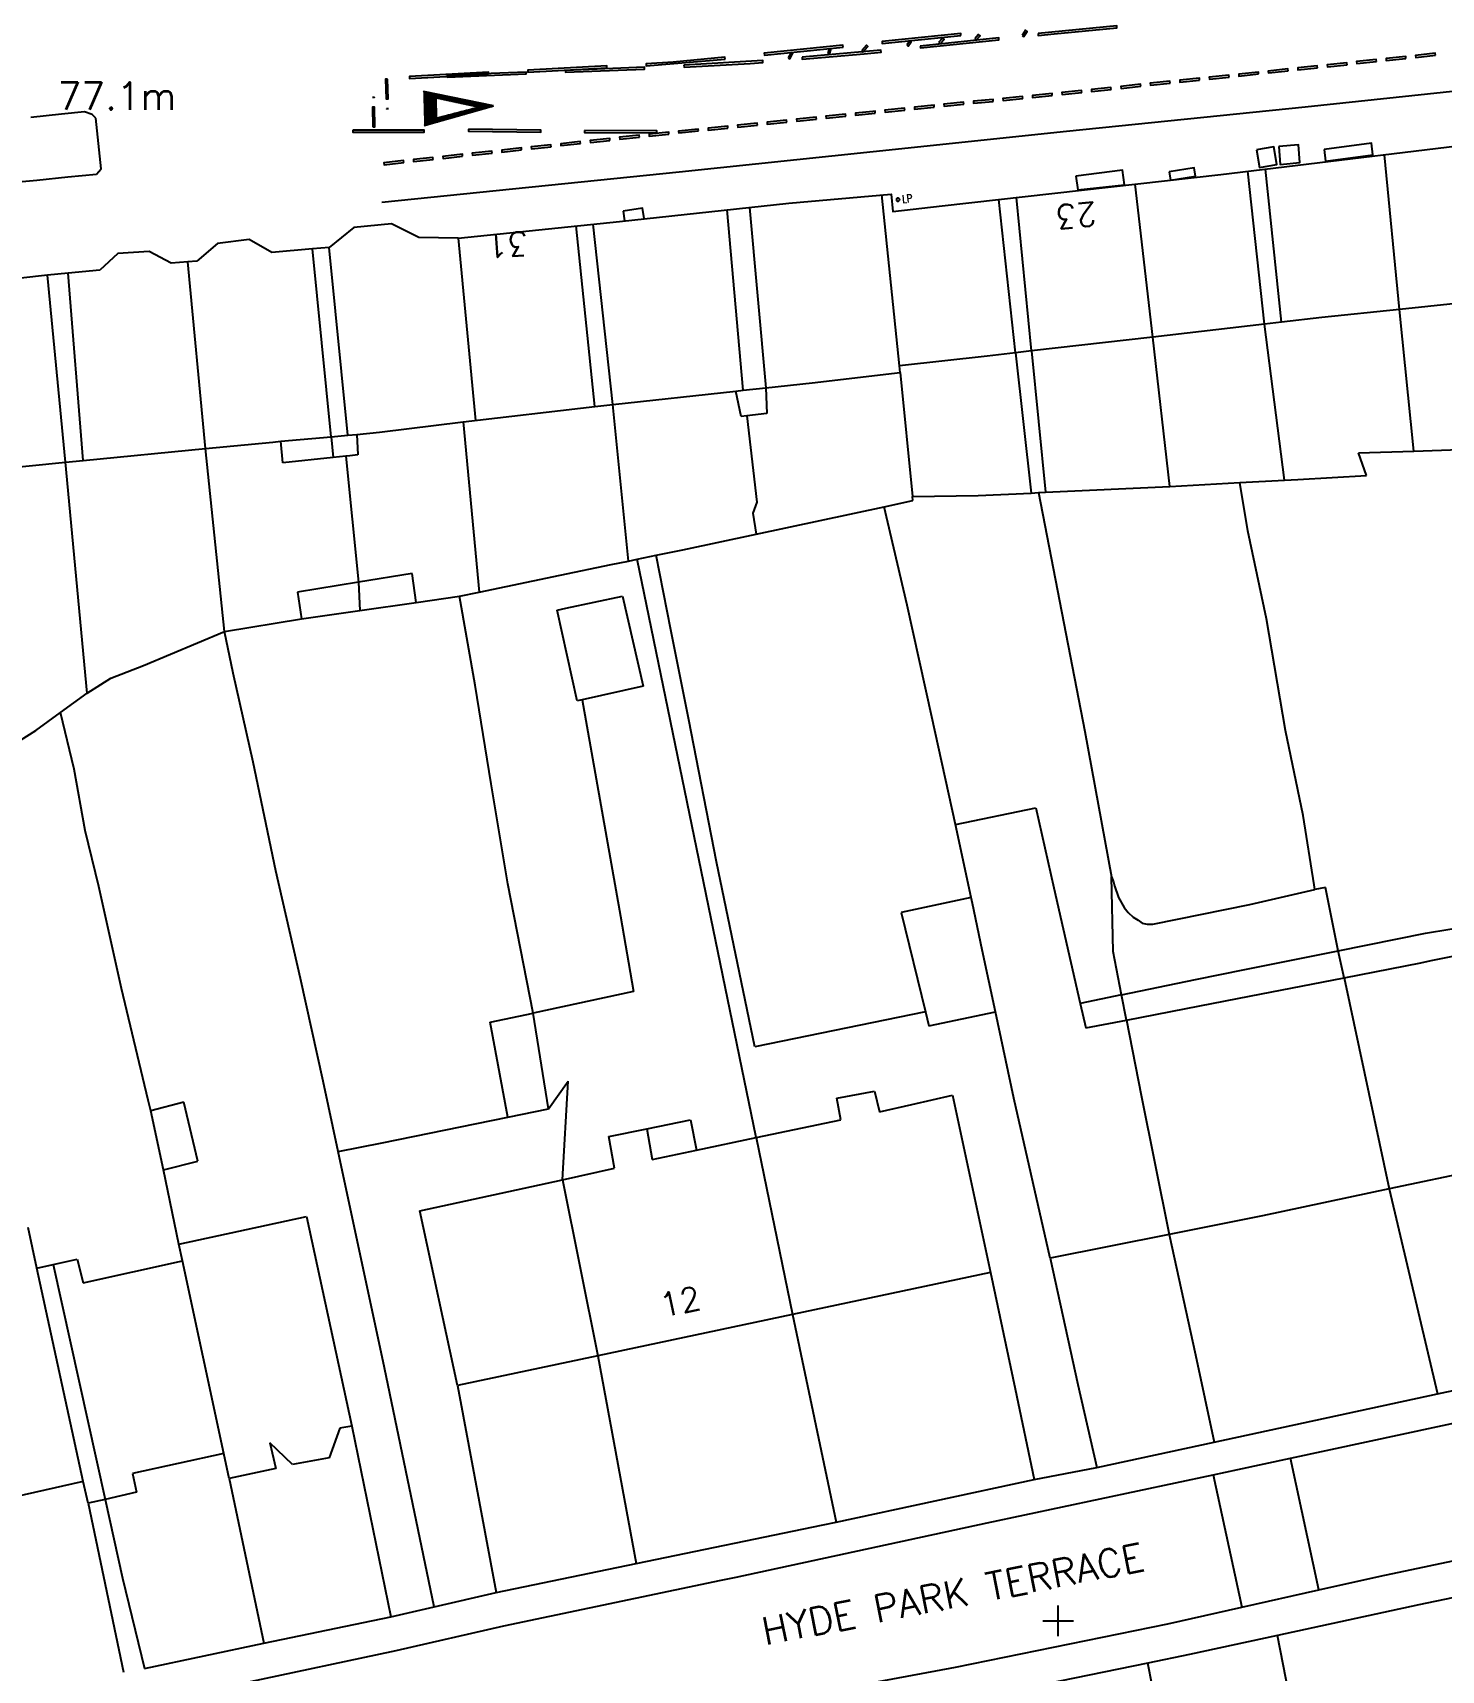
# Model space of a CAD drawing. Extents: x 427500 to 429848, y 434500 to 436505.
# Drawn here: x 428773.8 to 428845.1, y 435409.3 to 435492.2 of the extents above; entities that cross this region are included whole.
import ezdxf

# ---------------------------------------------------------------- set-up
doc = ezdxf.new("R2010")
doc.units = 0
doc.layers.get('0').update_dxf_attribs({"color": 222})
doc.layers.add('LPTIP_Ex_Base', color=8, linetype='Continuous')
doc.styles.add('MtXpl_Romans', font='romans__.ttf')
doc.styles.get("Standard").update_dxf_attribs({"font": 'romans.shx'})

# ---------------------------------------------------------------- blocks, each defined once
blk = doc.blocks.new('CIRCL')
at = {"color": 0, "linetype": 'ByBlock', "flags": 128}
for points in [[(0.5, 0), (0.475, 0.154), (0.404, 0.293), (0.293, 0.404), (0.154, 0.475), (0, 0.5), (-0.154, 0.475), (-0.293, 0.404), (-0.404, 0.293), (-0.475, 0.154), (-0.5, 0), (-0.475, -0.154), (-0.404, -0.293), (-0.293, -0.404), (-0.154, -0.475), (0, -0.5), (0.154, -0.475), (0.293, -0.404), (0.404, -0.293), (0.475, -0.154)], [(0.5, 0), (0.475, -0.154)]]:
    blk.add_lwpolyline(points, dxfattribs=at)
blk = doc.blocks.new('MH_GWAY_TRI')
at = {"color": 0, "linetype": 'ByBlock', "flags": 128}
for points in [[(0.5, 0.17145), (-0.5, -0.00815)], [(0.5, 0.16675), (0.4742, 0.16675)], [(0.5, 0.16935), (0.4881, 0.16935)], [(-0.2742, 0.00185), (-0.4444, 0.00185)], [(-0.2589, 0.00435), (-0.4305, 0.00435)], [(-0.2436, 0.00685), (-0.4165, 0.00685)], [(-0.2283, 0.00935), (-0.4026, 0.00935)], [(-0.213, 0.01185), (-0.3887, 0.01185)], [(-0.1977, 0.01425), (-0.3748, 0.01425)], [(-0.1824, 0.01685), (-0.3609, 0.01685)], [(-0.167, 0.01935), (-0.347, 0.01935)], [(-0.1517, 0.02185), (-0.333, 0.02185)], [(-0.1364, 0.02435), (-0.3191, 0.02435)], [(-0.1211, 0.02685), (-0.3052, 0.02685)], [(-0.1058, 0.02925), (-0.2913, 0.02925)], [(0.3259, 0.09975), (-0.2872, -0.00035)], [(-0.0905, 0.03185), (-0.2774, 0.03185)], [(-0.0752, 0.03435), (-0.2635, 0.03435)], [(-0.0599, 0.03675), (-0.2495, 0.03675)], [(-0.0445, 0.03935), (-0.2356, 0.03935)], [(-0.0292, 0.04185), (-0.2217, 0.04185)], [(-0.0139, 0.04435), (-0.2078, 0.04435)], [(0.0014, 0.04685), (-0.1939, 0.04685)], [(0.0167, 0.04935), (-0.18, 0.04935)], [(0.032, 0.05175), (-0.166, 0.05175)], [(0.0473, 0.05435), (-0.1521, 0.05435)], [(0.0627, 0.05685), (-0.1382, 0.05685)], [(0.078, 0.05935), (-0.1243, 0.05935)], [(0.0933, 0.06185), (-0.1104, 0.06185)], [(0.1086, 0.06435), (-0.0965, 0.06435)], [(0.1239, 0.06675), (-0.0825, 0.06675)], [(0.1392, 0.06935), (-0.0686, 0.06935)], [(0.1545, 0.07185), (-0.0547, 0.07185)], [(0.1698, 0.07425), (-0.0408, 0.07425)], [(0.1852, 0.07685), (-0.0269, 0.07685)], [(0.2005, 0.07935), (-0.0129, 0.07935)], [(0.2158, 0.08185), (0.001, 0.08185)], [(0.2311, 0.08435), (0.0149, 0.08435)], [(0.2464, 0.08685), (0.0288, 0.08685)], [(0.2617, 0.08935), (0.0427, 0.08935)], [(0.277, 0.09185), (0.0566, 0.09185)], [(0.2923, 0.09435), (0.0706, 0.09435)], [(0.3077, 0.09685), (0.0845, 0.09685)], [(0.323, 0.09935), (0.0984, 0.09935)], [(0.5, 0.10185), (0.1123, 0.10185)], [(0.5, 0.10435), (0.1262, 0.10435)], [(0.5, 0.10685), (0.1401, 0.10685)], [(0.5, 0.10935), (0.1541, 0.10935)], [(0.5, 0.11185), (0.168, 0.11185)], [(0.5, 0.11435), (0.1819, 0.11435)], [(0.5, 0.11685), (0.1958, 0.11685)], [(0.5, 0.11935), (0.2097, 0.11935)], [(0.5, 0.12185), (0.2236, 0.12185)], [(0.5, 0.12435), (0.2376, 0.12435)], [(0.5, 0.12685), (0.2515, 0.12685)], [(0.5, 0.12925), (0.2654, 0.12925)], [(0.5, 0.13185), (0.2793, 0.13185)], [(0.5, 0.13435), (0.2932, 0.13435)], [(0.5, 0.13685), (0.3071, 0.13685)], [(0.5, 0.13935), (0.3211, 0.13935)], [(0.3259, -0.10465), (0.3259, 0.09975)], [(0.5, 0.09935), (0.3259, 0.09935)], [(0.5, 0.09685), (0.3259, 0.09685)], [(0.5, 0.09435), (0.3259, 0.09435)], [(0.5, 0.09185), (0.3259, 0.09185)], [(0.5, 0.08935), (0.3259, 0.08935)], [(0.5, 0.08685), (0.3259, 0.08685)], [(0.5, 0.08435), (0.3259, 0.08435)], [(0.5, 0.08185), (0.3259, 0.08185)], [(0.5, 0.07935), (0.3259, 0.07935)], [(0.5, 0.07685), (0.3259, 0.07685)], [(0.5, 0.07425), (0.3259, 0.07425)], [(0.5, 0.07185), (0.3259, 0.07185)], [(0.5, 0.06935), (0.3259, 0.06935)], [(0.5, 0.06675), (0.3259, 0.06675)], [(0.5, 0.06435), (0.3259, 0.06435)], [(0.5, 0.06185), (0.3259, 0.06185)], [(0.5, 0.05935), (0.3259, 0.05935)], [(0.5, 0.05685), (0.3259, 0.05685)], [(0.5, 0.05435), (0.3259, 0.05435)], [(0.5, 0.05175), (0.3259, 0.05175)], [(0.5, 0.04935), (0.3259, 0.04935)], [(0.5, 0.04685), (0.3259, 0.04685)], [(0.5, 0.04435), (0.3259, 0.04435)], [(0.5, 0.04185), (0.3259, 0.04185)], [(0.5, 0.03935), (0.3259, 0.03935)], [(0.5, 0.03675), (0.3259, 0.03675)], [(0.5, 0.03435), (0.3259, 0.03435)], [(0.5, 0.03185), (0.3259, 0.03185)], [(0.5, 0.02925), (0.3259, 0.02925)], [(0.5, 0.02685), (0.3259, 0.02685)], [(0.5, 0.02435), (0.3259, 0.02435)], [(0.5, 0.02185), (0.3259, 0.02185)], [(0.5, 0.01935), (0.3259, 0.01935)], [(0.5, 0.01685), (0.3259, 0.01685)], [(0.5, 0.01425), (0.3259, 0.01425)], [(0.5, 0.01185), (0.3259, 0.01185)], [(0.5, 0.00935), (0.3259, 0.00935)], [(0.5, 0.00685), (0.3259, 0.00685)], [(0.5, 0.00435), (0.3259, 0.00435)], [(0.5, 0.00185), (0.3259, 0.00185)], [(0.5, 0.14185), (0.335, 0.14185)], [(0.5, 0.14435), (0.3489, 0.14435)], [(0.5, 0.14685), (0.3628, 0.14685)], [(0.5, 0.14935), (0.3767, 0.14935)], [(0.5, 0.15175), (0.3906, 0.15175)], [(0.5, 0.15435), (0.4046, 0.15435)], [(0.5, 0.15685), (0.4185, 0.15685)], [(0.5, 0.15935), (0.4324, 0.15935)], [(0.5, 0.16185), (0.4463, 0.16185)], [(0.5, 0.16435), (0.4602, 0.16435)], [(-0.5, -0.00815), (0.5, -0.17145)], [(-0.2409, -0.00815), (-0.5, -0.00815)], [(-0.2556, -0.00565), (-0.4861, -0.00565)], [(-0.2262, -0.01065), (-0.4847, -0.01065)], [(-0.2703, -0.00315), (-0.4722, -0.00315)], [(-0.2115, -0.01315), (-0.4694, -0.01315)], [(-0.285, -0.00065), (-0.4583, -0.00065)], [(-0.1969, -0.01565), (-0.4541, -0.01565)], [(-0.1822, -0.01815), (-0.4388, -0.01815)], [(-0.1675, -0.02065), (-0.4235, -0.02065)], [(-0.1528, -0.02325), (-0.4082, -0.02325)], [(-0.1381, -0.02565), (-0.3929, -0.02565)], [(-0.1234, -0.02815), (-0.3776, -0.02815)], [(-0.1088, -0.03065), (-0.3622, -0.03065)], [(-0.0941, -0.03315), (-0.3469, -0.03315)], [(-0.0794, -0.03565), (-0.3316, -0.03565)], [(-0.0647, -0.03815), (-0.3163, -0.03815)], [(-0.05, -0.04065), (-0.301, -0.04065)], [(-0.2872, -0.00035), (0.3259, -0.10465)], [(-0.0353, -0.04315), (-0.2857, -0.04315)], [(-0.0206, -0.04575), (-0.2704, -0.04575)], [(-0.006, -0.04815), (-0.2551, -0.04815)], [(0.0087, -0.05065), (-0.2398, -0.05065)], [(0.0234, -0.05315), (-0.2244, -0.05315)], [(0.0381, -0.05565), (-0.2091, -0.05565)], [(0.0528, -0.05815), (-0.1938, -0.05815)], [(0.0675, -0.06065), (-0.1785, -0.06065)], [(0.0821, -0.06315), (-0.1632, -0.06315)], [(0.0968, -0.06565), (-0.1479, -0.06565)], [(0.1115, -0.06815), (-0.1326, -0.06815)], [(0.1262, -0.07065), (-0.1173, -0.07065)], [(0.1409, -0.07315), (-0.102, -0.07315)], [(0.1556, -0.07565), (-0.0866, -0.07565)], [(0.1703, -0.07815), (-0.0713, -0.07815)], [(0.1849, -0.08065), (-0.056, -0.08065)], [(0.1996, -0.08325), (-0.0407, -0.08325)], [(0.2143, -0.08575), (-0.0254, -0.08575)], [(0.229, -0.08815), (-0.0101, -0.08815)], [(0.2437, -0.09065), (0.0052, -0.09065)], [(0.2584, -0.09315), (0.0205, -0.09315)], [(0.273, -0.09565), (0.0358, -0.09565)], [(0.2877, -0.09815), (0.0512, -0.09815)], [(0.3024, -0.10075), (0.0665, -0.10075)], [(0.3171, -0.10315), (0.0818, -0.10315)], [(0.5, -0.10565), (0.0971, -0.10565)], [(0.5, -0.10815), (0.1124, -0.10815)], [(0.5, -0.11065), (0.1277, -0.11065)], [(0.5, -0.11315), (0.143, -0.11315)], [(0.5, -0.11565), (0.1583, -0.11565)], [(0.5, -0.11815), (0.1737, -0.11815)], [(0.5, -0.12065), (0.189, -0.12065)], [(0.5, -0.12325), (0.2043, -0.12325)], [(0.5, -0.12565), (0.2196, -0.12565)], [(0.5, -0.12815), (0.2349, -0.12815)], [(0.5, -0.13065), (0.2502, -0.13065)], [(0.5, -0.13315), (0.2655, -0.13315)], [(0.5, -0.13565), (0.2808, -0.13565)], [(0.5, -0.13815), (0.2961, -0.13815)], [(0.5, -0.14065), (0.3115, -0.14065)], [(0.5, -0.00065), (0.3259, -0.00065)], [(0.5, -0.00315), (0.3259, -0.00315)], [(0.5, -0.00565), (0.3259, -0.00565)], [(0.5, -0.00815), (0.3259, -0.00815)], [(0.5, -0.01065), (0.3259, -0.01065)], [(0.5, -0.01315), (0.3259, -0.01315)], [(0.5, -0.01565), (0.3259, -0.01565)], [(0.5, -0.01815), (0.3259, -0.01815)], [(0.5, -0.02065), (0.3259, -0.02065)], [(0.5, -0.02325), (0.3259, -0.02325)], [(0.5, -0.02565), (0.3259, -0.02565)], [(0.5, -0.02815), (0.3259, -0.02815)], [(0.5, -0.03065), (0.3259, -0.03065)], [(0.5, -0.03315), (0.3259, -0.03315)], [(0.5, -0.03565), (0.3259, -0.03565)], [(0.5, -0.03815), (0.3259, -0.03815)], [(0.5, -0.04065), (0.3259, -0.04065)], [(0.5, -0.04315), (0.3259, -0.04315)], [(0.5, -0.04575), (0.3259, -0.04575)], [(0.5, -0.04815), (0.3259, -0.04815)], [(0.5, -0.05065), (0.3259, -0.05065)], [(0.5, -0.05315), (0.3259, -0.05315)], [(0.5, -0.05565), (0.3259, -0.05565)], [(0.5, -0.05815), (0.3259, -0.05815)], [(0.5, -0.06065), (0.3259, -0.06065)], [(0.5, -0.06315), (0.3259, -0.06315)], [(0.5, -0.06565), (0.3259, -0.06565)], [(0.5, -0.06815), (0.3259, -0.06815)], [(0.5, -0.07065), (0.3259, -0.07065)], [(0.5, -0.07315), (0.3259, -0.07315)], [(0.5, -0.07565), (0.3259, -0.07565)], [(0.5, -0.07815), (0.3259, -0.07815)], [(0.5, -0.08065), (0.3259, -0.08065)], [(0.5, -0.08325), (0.3259, -0.08325)], [(0.5, -0.08575), (0.3259, -0.08575)], [(0.5, -0.08815), (0.3259, -0.08815)], [(0.5, -0.09065), (0.3259, -0.09065)], [(0.5, -0.09315), (0.3259, -0.09315)], [(0.5, -0.09565), (0.3259, -0.09565)], [(0.5, -0.09815), (0.3259, -0.09815)], [(0.5, -0.10075), (0.3259, -0.10075)], [(0.5, -0.10315), (0.3259, -0.10315)], [(0.5, -0.14315), (0.3268, -0.14315)], [(0.5, -0.14575), (0.3421, -0.14575)], [(0.5, -0.14815), (0.3574, -0.14815)], [(0.5, -0.15065), (0.3727, -0.15065)], [(0.5, -0.15315), (0.388, -0.15315)], [(0.5, -0.15565), (0.4033, -0.15565)], [(0.5, -0.15815), (0.4186, -0.15815)], [(0.5, -0.16075), (0.4339, -0.16075)], [(0.5, -0.16315), (0.4493, -0.16315)], [(0.5, -0.16565), (0.4646, -0.16565)], [(0.5, -0.16815), (0.4799, -0.16815)], [(0.5, -0.17065), (0.4952, -0.17065)]]:
    blk.add_lwpolyline(points, dxfattribs=at)

msp = doc.modelspace()

# ---------------------------------------------------------------- linework, layer by layer
at = {"layer": 'LPTIP_Ex_Base', "color": 251, "true_color": 0x636466}
for p, q in [((428775.308, 435488.04), (428773.75, 435487.87)), ((428776.47, 435488.16), (428775.308, 435488.04)), ((428776.86, 435488.03), (428776.47, 435488.16)), ((428777.05, 435487.84), (428776.86, 435488.03)), ((428777.32, 435485.27), (428777.05, 435487.84)), ((428843.03, 435478.16), (428842.262, 435485.988)), ((428772.95, 435484.6), (428774.06, 435484.71)), ((428774.06, 435484.71), (428775.63, 435484.87)), ((428775.63, 435484.87), (428777.07, 435485.01)), ((428777.07, 435485.01), (428777.19, 435485.14)), ((428777.19, 435485.14), (428777.32, 435485.27)), ((428830.54, 435476.76), (428829.648, 435484.497)), ((428836.2, 435477.42), (428835.348, 435485.151)), ((428837.05, 435477.51), (428836.239, 435485.259)), ((428817.72, 435475.3), (428816.825, 435483.954)), ((428823.6, 435475.97), (428822.749, 435483.72)), ((428824.4, 435476.06), (428823.634, 435483.82)), ((428809.8, 435474.07), (428808.998, 435483.201)), ((428810.12, 435483.321), (428810.95, 435474.19)), ((428790.1, 435482.3), (428788.85, 435481.3)), ((428792, 435482.5), (428790.1, 435482.3)), ((428793.4, 435481.8), (428792, 435482.5)), ((428802.3, 435473.25), (428801.363, 435482.393)), ((428803.21, 435473.35), (428802.215, 435482.481)), ((428783.2, 435481.5), (428782.15, 435480.6)), ((428784.8, 435481.7), (428783.2, 435481.5)), ((428785.95, 435481.05), (428784.8, 435481.7)), ((428788.01, 435481.23), (428785.95, 435481.05)), ((428788.85, 435481.3), (428788.01, 435481.23)), ((428788.95, 435471.72), (428788.01, 435481.23)), ((428789.8, 435471.8), (428788.85, 435481.3)), ((428795.386, 435481.776), (428793.4, 435481.8)), ((428795.386, 435481.776), (428796.252, 435472.543)), ((428778.15, 435481), (428777.25, 435480.15)), ((428779.75, 435481.1), (428778.15, 435481)), ((428780.85, 435480.5), (428779.75, 435481.1)), ((428781.7, 435480.57), (428780.85, 435480.5)), ((428782.15, 435480.6), (428781.7, 435480.57)), ((428782.59, 435471.12), (428781.7, 435480.57)), ((428774.6, 435479.89), (428773.25, 435479.75)), ((428775.65, 435479.99), (428774.6, 435479.89)), ((428775.5, 435470.43), (428774.6, 435479.89)), ((428777.25, 435480.15), (428775.65, 435479.99)), ((428776.4, 435470.51), (428775.65, 435479.99)), ((428849, 435478.79), (428843.03, 435478.16)), ((428843.03, 435478.16), (428839.1, 435477.75)), ((428843.75, 435470.99), (428843.03, 435478.16)), ((428836.2, 435477.42), (428830.54, 435476.76)), ((428837.05, 435477.51), (428836.2, 435477.42)), ((428837.2, 435469.52), (428836.2, 435477.42)), ((428839.1, 435477.75), (428837.05, 435477.51)), ((428830.54, 435476.76), (428824.4, 435476.06)), ((428831.4, 435469.2), (428830.54, 435476.76)), ((428822.15, 435475.8), (428817.72, 435475.3)), ((428823.6, 435475.97), (428822.15, 435475.8)), ((428824.4, 435476.06), (428823.6, 435475.97)), ((428823.6, 435475.97), (428824.38, 435468.87)), ((428824.4, 435476.06), (428825.11, 435468.91)), ((428813.3, 435474.45), (428817.75, 435474.97)), ((428817.75, 435474.97), (428817.72, 435475.3)), ((428817.75, 435474.97), (428818.38, 435468.7)), ((428803.21, 435473.35), (428809.44, 435474.03)), ((428809.44, 435474.03), (428809.8, 435474.07)), ((428809.7, 435472.75), (428809.44, 435474.03)), ((428809.8, 435474.07), (428810.95, 435474.19)), ((428810.95, 435474.19), (428813.3, 435474.45)), ((428810.95, 435474.19), (428811, 435472.9)), ((428795.63, 435472.47), (428802.3, 435473.25)), ((428802.3, 435473.25), (428803.21, 435473.35)), ((428804.01, 435465.43), (428803.21, 435473.35)), ((428811, 435472.9), (428810, 435472.78)), ((428791.4, 435471.95), (428795.63, 435472.47)), ((428795.63, 435472.47), (428796.45, 435463.86)), ((428810, 435472.78), (428809.7, 435472.75)), ((428810, 435472.78), (428810.5, 435468.4)), ((428782.59, 435471.12), (428786, 435471.45)), ((428786, 435471.45), (428786.4, 435471.49)), ((428786.4, 435471.49), (428788.95, 435471.72)), ((428786.5, 435470.4), (428786.4, 435471.49)), ((428788.95, 435471.72), (428789.8, 435471.8)), ((428788.95, 435471.72), (428789.05, 435470.67)), ((428789.8, 435471.8), (428790.26, 435471.84)), ((428790.26, 435471.84), (428791.4, 435471.95)), ((428790.26, 435471.84), (428790.3, 435470.8)), ((428769.6, 435469.85), (428775.5, 435470.43)), ((428775.5, 435470.43), (428776.4, 435470.51)), ((428776.6, 435458.75), (428775.5, 435470.43)), ((428776.4, 435470.51), (428782.59, 435471.12)), ((428783.56, 435461.86), (428782.59, 435471.12)), ((428789.05, 435470.67), (428786.5, 435470.4)), ((428789.7, 435470.74), (428789.05, 435470.67)), ((428789.9, 435470.76), (428789.7, 435470.74)), ((428789.7, 435470.74), (428790.34, 435464.36)), ((428790.3, 435470.8), (428789.9, 435470.76)), ((428840.95, 435470.9), (428843.75, 435470.99)), ((428841.35, 435469.75), (428840.95, 435470.9)), ((428843.75, 435470.99), (428847.047, 435471.101)), ((428837.2, 435469.52), (428837.88, 435469.56)), ((428837.88, 435469.56), (428841.35, 435469.75)), ((428818.38, 435468.7), (428821.7, 435468.75)), ((428821.7, 435468.75), (428824.38, 435468.87)), ((428824.38, 435468.87), (428824.75, 435468.89)), ((428824.75, 435468.89), (428825.11, 435468.91)), ((428824.75, 435468.89), (428827.1, 435456.8)), ((428825.11, 435468.91), (428831.4, 435469.2)), ((428831.4, 435469.2), (428834.95, 435469.4)), ((428834.95, 435469.4), (428837.2, 435469.52)), ((428835.35, 435466.95), (428834.95, 435469.4)), ((428810.5, 435468.4), (428810.3, 435467.85)), ((428810.46, 435466.79), (428816.95, 435468.18)), ((428816.95, 435468.18), (428818.4, 435468.49)), ((428818.1, 435463.2), (428816.95, 435468.18)), ((428818.4, 435468.49), (428818.38, 435468.7)), ((428810.3, 435467.85), (428810.46, 435466.79)), ((428806.75, 435466), (428810.46, 435466.79)), ((428836.3, 435462.5), (428835.35, 435466.95)), ((428803.12, 435465.25), (428804.01, 435465.43)), ((428804.01, 435465.43), (428804.44, 435465.52)), ((428804.44, 435465.52), (428805.4, 435465.72)), ((428810.46, 435436.25), (428804.44, 435465.52)), ((428805.4, 435465.72), (428806.75, 435466)), ((428806.15, 435461.95), (428805.4, 435465.72)), ((428793.05, 435464.8), (428790.34, 435464.36)), ((428793.25, 435463.33), (428793.05, 435464.8)), ((428796.45, 435463.86), (428800.54, 435464.71)), ((428800.54, 435464.71), (428803.12, 435465.25)), ((428790.34, 435464.36), (428787.25, 435463.85)), ((428787.25, 435463.85), (428787.45, 435462.5)), ((428790.34, 435464.36), (428790.4, 435462.93)), ((428795.45, 435463.65), (428796.45, 435463.86)), ((428787.45, 435462.5), (428790.4, 435462.93)), ((428790.4, 435462.93), (428793.25, 435463.33)), ((428793.25, 435463.33), (428795.45, 435463.65)), ((428796.25, 435459.15), (428795.45, 435463.65)), ((428800.4, 435462.95), (428800.84, 435463.04)), ((428801.4, 435458.35), (428800.4, 435462.95)), ((428800.84, 435463.04), (428803.7, 435463.65)), ((428803.7, 435463.65), (428804.75, 435459.1)), ((428819.35, 435457.55), (428818.1, 435463.2)), ((428783.56, 435461.86), (428787.45, 435462.5)), ((428837.25, 435456.85), (428836.3, 435462.5)), ((428779.45, 435460.15), (428783.56, 435461.86)), ((428784, 435459.75), (428783.56, 435461.86)), ((428807.05, 435457.4), (428806.15, 435461.95)), ((428777.8, 435459.5), (428779.45, 435460.15)), ((428785, 435455.25), (428784, 435459.75)), ((428776.6, 435458.75), (428777.3, 435459.18)), ((428777.3, 435459.18), (428777.8, 435459.5)), ((428797.05, 435454.15), (428796.25, 435459.15)), ((428804.75, 435459.1), (428801.66, 435458.41)), ((428775.25, 435457.77), (428776.6, 435458.75)), ((428801.66, 435458.41), (428801.4, 435458.35)), ((428801.66, 435458.41), (428803.6, 435447.45)), ((428774, 435456.85), (428775.25, 435457.77)), ((428775.95, 435454.9), (428775.25, 435457.77)), ((428808.45, 435450.2), (428807.05, 435457.4)), ((428820.55, 435452.1), (428819.35, 435457.55)), ((428771.3, 435455.15), (428774, 435456.85)), ((428827.1, 435456.8), (428828.45, 435449.45)), ((428838.15, 435452.55), (428837.25, 435456.85)), ((428776.5, 435451.8), (428775.95, 435454.9)), ((428786.15, 435449.75), (428785, 435455.25)), ((428797.9, 435449.1), (428797.05, 435454.15)), ((428820.55, 435452.1), (428824.615, 435452.946)), ((428824.615, 435452.946), (428825.533, 435448.891)), ((428838.71, 435449.04), (428838.15, 435452.55)), ((428777.2, 435448.95), (428776.5, 435451.8)), ((428821.35, 435448.4), (428820.55, 435452.1)), ((428787.4, 435444.3), (428786.15, 435449.75)), ((428810.4, 435440.85), (428808.45, 435450.2)), ((428777.3, 435448.51), (428777.2, 435448.95)), ((428799.18, 435442.54), (428797.9, 435449.1)), ((428825.533, 435448.891), (428826.86, 435443.03)), ((428828.45, 435449.45), (428828.55, 435449.2)), ((428828.536, 435445.672), (428828.45, 435449.45)), ((428828.55, 435449.2), (428828.6, 435449)), ((428828.6, 435449), (428828.8, 435448.4)), ((428838.75, 435448.8), (428838.71, 435449.04)), ((428839.286, 435448.908), (428838.75, 435448.8)), ((428839.93, 435445.71), (428839.286, 435448.908)), ((428778.35, 435443.8), (428777.3, 435448.51)), ((428821.35, 435448.4), (428817.8, 435447.65)), ((428821.414, 435448.101), (428821.35, 435448.4)), ((428821.912, 435445.751), (428821.414, 435448.101)), ((428828.8, 435448.4), (428829.1, 435447.9)), ((428830.55, 435447.05), (428835.45, 435448.05)), ((428835.45, 435448.05), (428838.75, 435448.8)), ((428803.6, 435447.45), (428804.25, 435443.65)), ((428817.8, 435447.65), (428819.03, 435442.61)), ((428829.1, 435447.9), (428829.3, 435447.65)), ((428829.3, 435447.65), (428829.55, 435447.4)), ((428829.55, 435447.4), (428829.8, 435447.25)), ((428829.8, 435447.25), (428830, 435447.1)), ((428830, 435447.1), (428830.25, 435447.05)), ((428830.25, 435447.05), (428830.55, 435447.05)), ((428839.93, 435445.71), (428844.35, 435446.6)), ((428844.35, 435446.6), (428846.8, 435447)), ((428822.58, 435442.61), (428821.912, 435445.751)), ((428828.96, 435443.47), (428828.536, 435445.672)), ((428835.2, 435444.75), (428839.93, 435445.71)), ((428840.22, 435444.34), (428839.93, 435445.71)), ((428844.63, 435445.21), (428847, 435445.68)), ((428832.7, 435444.25), (428835.2, 435444.75)), ((428840.22, 435444.34), (428844.1, 435445.1)), ((428844.1, 435445.1), (428844.63, 435445.21)), ((428788.55, 435439.1), (428787.4, 435444.3)), ((428828.96, 435443.47), (428832.7, 435444.25)), ((428835.43, 435443.41), (428840.22, 435444.34)), ((428840.22, 435444.34), (428842.51, 435433.66)), ((428779.7, 435438.15), (428778.35, 435443.8)), ((428804.25, 435443.65), (428799.18, 435442.54)), ((428828.96, 435443.47), (428826.86, 435443.03)), ((428826.86, 435443.03), (428827.15, 435441.8)), ((428829.21, 435442.2), (428828.96, 435443.47)), ((428832.93, 435442.92), (428835.43, 435443.41)), ((428797, 435442.1), (428799.18, 435442.54)), ((428799.95, 435437.7), (428799.18, 435442.54)), ((428819.03, 435442.61), (428810.4, 435440.85)), ((428819.03, 435442.61), (428819.2, 435441.9)), ((428819.2, 435441.9), (428822.58, 435442.61)), ((428823.5, 435438.25), (428822.58, 435442.61)), ((428827.15, 435441.8), (428829.21, 435442.2)), ((428829.21, 435442.2), (428832.93, 435442.92)), ((428829.21, 435442.2), (428829.95, 435438.4)), ((428797.89, 435437.28), (428797, 435442.1)), ((428789.31, 435435.54), (428788.55, 435439.1)), ((428799.95, 435437.7), (428800.95, 435439.1)), ((428800.66, 435434.12), (428800.95, 435439.1)), ((428779.82, 435437.61), (428779.7, 435438.15)), ((428781.5, 435438.05), (428779.82, 435437.61)), ((428782.2, 435435.05), (428781.5, 435438.05)), ((428814.55, 435438.25), (428816.45, 435438.6)), ((428814.75, 435437.15), (428814.55, 435438.25)), ((428816.45, 435438.6), (428816.7, 435437.55)), ((428818.35, 435437.93), (428820.4, 435438.4)), ((428820.4, 435438.4), (428822.33, 435429.43)), ((428825.35, 435430.15), (428823.5, 435438.25)), ((428829.95, 435438.4), (428831.37, 435431.35)), ((428780.47, 435434.62), (428779.82, 435437.61)), ((428791.53, 435435.99), (428797.89, 435437.28)), ((428797.89, 435437.28), (428799.95, 435437.7)), ((428816.7, 435437.55), (428818.35, 435437.93)), ((428803, 435436.3), (428804.94, 435436.7)), ((428804.94, 435436.7), (428807.15, 435437.15)), ((428804.94, 435436.7), (428805.2, 435435.15)), ((428807.15, 435437.15), (428807.45, 435435.62)), ((428810.46, 435436.25), (428814.75, 435437.15)), ((428789.31, 435435.54), (428791.53, 435435.99)), ((428803.3, 435434.7), (428803, 435436.3)), ((428805.2, 435435.15), (428807.45, 435435.62)), ((428807.45, 435435.62), (428810.46, 435436.25)), ((428810.46, 435436.25), (428812.3, 435427.3)), ((428780.47, 435434.62), (428782.2, 435435.05)), ((428791.65, 435424.6), (428789.31, 435435.54)), ((428849.55, 435435.15), (428842.51, 435433.66)), ((428781.25, 435430.85), (428780.47, 435434.62)), ((428793.45, 435432.55), (428800.66, 435434.12)), ((428800.66, 435434.12), (428803.3, 435434.7)), ((428800.66, 435434.12), (428802.46, 435425.21)), ((428842.51, 435433.66), (428836.1, 435432.3)), ((428842.51, 435433.66), (428844.95, 435423.29)), ((428781.25, 435430.85), (428787.7, 435432.25)), ((428787.7, 435432.25), (428790, 435421.65)), ((428795.35, 435423.7), (428793.45, 435432.55)), ((428836.1, 435432.3), (428831.37, 435431.35)), ((428774.06, 435429.65), (428773.62, 435431.7)), ((428781.43, 435430.01), (428781.25, 435430.85)), ((428831.37, 435431.35), (428825.35, 435430.15)), ((428831.37, 435431.35), (428832.7, 435425.25)), ((428774.06, 435429.65), (428774.89, 435429.83)), ((428774.89, 435429.83), (428776.1, 435430.1)), ((428774.89, 435429.83), (428777.51, 435417.94)), ((428776.1, 435430.1), (428776.4, 435428.9)), ((428776.4, 435428.9), (428781.43, 435430.01)), ((428783.53, 435420.26), (428781.43, 435430.01)), ((428825.35, 435430.15), (428826.75, 435423.75)), ((428776.41, 435418.85), (428774.06, 435429.65)), ((428822.33, 435429.43), (428812.3, 435427.3)), ((428822.33, 435429.43), (428823.568, 435423.535)), ((428812.3, 435427.3), (428802.46, 435425.21)), ((428812.3, 435427.3), (428814.51, 435416.79)), ((428844.95, 435423.29), (428856.56, 435425.77)), ((428802.46, 435425.21), (428795.35, 435423.7)), ((428802.46, 435425.21), (428804.4, 435414.69)), ((428832.7, 435425.25), (428833.64, 435420.84)), ((428794.17, 435412.51), (428791.65, 435424.6)), ((428795.35, 435423.7), (428797.3, 435413.23)), ((428823.568, 435423.535), (428824.53, 435418.95)), ((428826.75, 435423.75), (428827.7, 435419.55)), ((428833.64, 435420.84), (428844.95, 435423.29)), ((428789.4, 435421.55), (428788.85, 435420.05)), ((428790, 435421.65), (428789.4, 435421.55)), ((428790, 435421.65), (428791.97, 435412)), ((428837.51, 435420.02), (428847.15, 435422.1)), ((428787, 435419.7), (428785.85, 435420.8)), ((428785.85, 435420.8), (428786.15, 435419.5)), ((428827.7, 435419.55), (428833.64, 435420.84)), ((428783.53, 435420.26), (428778.9, 435419.25)), ((428783.8, 435419), (428783.53, 435420.26)), ((428788.85, 435420.05), (428787, 435419.7)), ((428834.85, 435419.45), (428837.51, 435420.02)), ((428838.95, 435413.36), (428837.51, 435420.02)), ((428778.9, 435419.25), (428779.1, 435418.3)), ((428786.15, 435419.5), (428783.8, 435419)), ((428783.8, 435419), (428785.55, 435410.66)), ((428822.15, 435416.75), (428833.6, 435419.18)), ((428824.53, 435418.95), (428827.7, 435419.55)), ((428833.6, 435419.18), (428834.85, 435419.45)), ((428833.6, 435419.18), (428835.05, 435412.49)), ((428776.41, 435418.85), (428769.27, 435417.25)), ((428776.65, 435417.75), (428776.41, 435418.85)), ((428779.1, 435418.3), (428777.51, 435417.94)), ((428814.51, 435416.79), (428824.53, 435418.95)), ((428777.51, 435417.94), (428776.65, 435417.75)), ((428776.65, 435417.75), (428778.44, 435409.2)), ((428777.51, 435417.94), (428778.4, 435413.95)), ((428804.4, 435414.69), (428813.85, 435416.65)), ((428809.46, 435414.01), (428822.15, 435416.75)), ((428813.85, 435416.65), (428814.51, 435416.79)), ((428842.05, 435414.05), (428856, 435417)), ((428854.8, 435414.85), (428844, 435412.6)), ((428797.3, 435413.23), (428804.4, 435414.69)), ((428838.95, 435413.36), (428842.05, 435414.05)), ((428778.4, 435413.95), (428779.5, 435409.39)), ((428794.17, 435412.51), (428797.3, 435413.23)), ((428797.7, 435411.55), (428808.7, 435413.85)), ((428808.7, 435413.85), (428809.46, 435414.01)), ((428835.05, 435412.49), (428838.95, 435413.36)), ((428791.97, 435412), (428794.17, 435412.51)), ((428831.3, 435411.65), (428835.05, 435412.49)), ((428844, 435412.6), (428836.85, 435411.06)), ((428785.55, 435410.66), (428791.97, 435412)), ((428792.25, 435410.3), (428797.7, 435411.55)), ((428820.55, 435409.45), (428831.3, 435411.65)), ((428836.85, 435411.06), (428832.4, 435410.1)), ((428838.77, 435401.19), (428836.85, 435411.06)), ((428779.5, 435409.39), (428785.55, 435410.66)), ((428784.63, 435408.67), (428792.25, 435410.3)), ((428832.4, 435410.1), (428830.29, 435409.66)), ((428815.2, 435408.45), (428820.55, 435409.45)), ((428830.29, 435409.66), (428823.61, 435408.29)), ((428832.2, 435399.8), (428830.29, 435409.66))]:
    msp.add_line(p, q, dxfattribs=at)
at = {"layer": 'LPTIP_Ex_Base', "color": 251, "true_color": 0x636466, "flags": 128}
for points in [[(428791.514, 435483.588), (428806.562, 435485.132), (428816.39, 435486.158), (428826.166, 435487.187), (428838.252, 435488.409), (428849.848, 435489.646), (428860.22, 435490.673), (428872.043, 435491.905), (428879.089, 435492.602)], [(428820.832, 435492.02), (428820.822, 435492.12), (428816.841, 435491.726), (428816.851, 435491.627), (428820.832, 435492.02)], [(428824.733, 435492.119), (428824.744, 435492.019), (428825.544, 435492.103), (428828.724, 435492.413), (428828.714, 435492.512), (428824.733, 435492.119)], [(428795.386, 435481.776), (428803.55, 435482.619), (428812.118, 435483.535), (428817.301, 435483.996), (428817.385, 435483.116), (428819.886, 435483.397), (428833.986, 435484.986), (428849.857, 435486.907), (428860.622, 435487.993), (428871.407, 435489.021), (428871.428, 435488.447), (428879.824, 435489.314), (428890.532, 435490.453), (428898.802, 435491.357), (428898.975, 435490.219)], [(428814.861, 435491.428), (428814.851, 435491.528), (428810.871, 435491.129), (428810.881, 435491.029), (428814.861, 435491.428)], [(428812.794, 435490.932), (428812.802, 435490.832), (428815.926, 435491.094), (428816.787, 435491.185), (428816.777, 435491.284), (428812.794, 435490.932)], [(428818.766, 435491.493), (428818.777, 435491.393), (428822.755, 435491.81), (428822.744, 435491.91), (428818.766, 435491.493)], [(428844.845, 435491.023), (428844.835, 435491.123), (428843.84, 435491.017), (428843.851, 435490.918), (428844.845, 435491.023)], [(428802.906, 435490.388), (428802.901, 435490.488), (428798.907, 435490.274), (428798.912, 435490.174), (428802.906, 435490.388)], [(428800.816, 435490.261), (428800.82, 435490.161), (428804.817, 435490.328), (428804.813, 435490.428), (428800.816, 435490.261)], [(428808.891, 435490.83), (428808.881, 435490.929), (428806.268, 435490.668), (428804.898, 435490.594), (428804.904, 435490.494), (428808.891, 435490.83)], [(428806.809, 435490.527), (428806.815, 435490.427), (428810.158, 435490.611), (428810.809, 435490.665), (428810.801, 435490.765), (428806.809, 435490.527)], [(428837.387, 435490.233), (428837.377, 435490.332), (428836.382, 435490.228), (428836.393, 435490.129), (428837.387, 435490.233)], [(428838.879, 435490.39), (428838.868, 435490.49), (428837.874, 435490.384), (428837.885, 435490.285), (428838.879, 435490.39)], [(428840.371, 435490.548), (428840.36, 435490.648), (428839.366, 435490.542), (428839.376, 435490.443), (428840.371, 435490.548)], [(428841.862, 435490.707), (428841.852, 435490.806), (428840.857, 435490.701), (428840.868, 435490.601), (428841.862, 435490.707)], [(428843.354, 435490.865), (428843.343, 435490.964), (428842.349, 435490.859), (428842.359, 435490.759), (428843.354, 435490.865)], [(428791.806, 435489.818), (428791.706, 435489.815), (428791.738, 435488.815), (428791.838, 435488.819), (428791.806, 435489.818)], [(428796.915, 435490.068), (428796.91, 435490.168), (428792.915, 435489.954), (428792.921, 435489.854), (428796.915, 435490.068)], [(428794.821, 435490.01), (428794.825, 435489.91), (428798.822, 435490.077), (428798.818, 435490.177), (428794.821, 435490.01)], [(428829.928, 435489.455), (428829.917, 435489.554), (428828.923, 435489.45), (428828.933, 435489.351), (428829.928, 435489.455)], [(428831.42, 435489.61), (428831.409, 435489.71), (428830.415, 435489.606), (428830.425, 435489.506), (428831.42, 435489.61)], [(428832.911, 435489.766), (428832.901, 435489.865), (428831.906, 435489.762), (428831.917, 435489.662), (428832.911, 435489.766)], [(428834.403, 435489.921), (428834.393, 435490.021), (428833.398, 435489.917), (428833.409, 435489.818), (428834.403, 435489.921)], [(428835.895, 435490.077), (428835.885, 435490.176), (428834.89, 435490.073), (428834.901, 435489.973), (428835.895, 435490.077)], [(428791.049, 435488.902), (428791.149, 435488.903), (428791.149, 435488.903)], [(428820.974, 435488.545), (428820.964, 435488.644), (428819.969, 435488.545), (428819.978, 435488.446), (428820.974, 435488.545)], [(428822.466, 435488.693), (428822.456, 435488.793), (428821.461, 435488.694), (428821.471, 435488.594), (428822.466, 435488.693)], [(428823.959, 435488.842), (428823.949, 435488.941), (428822.954, 435488.842), (428822.964, 435488.743), (428823.959, 435488.842)], [(428825.451, 435488.99), (428825.442, 435489.09), (428824.446, 435488.991), (428824.456, 435488.891), (428825.451, 435488.99)], [(428826.944, 435489.143), (428826.933, 435489.243), (428825.939, 435489.139), (428825.949, 435489.04), (428826.944, 435489.143)], [(428828.436, 435489.299), (428828.425, 435489.398), (428827.431, 435489.295), (428827.441, 435489.195), (428828.436, 435489.299)], [(428791.065, 435487.402), (428791.165, 435487.403), (428791.154, 435488.403), (428791.054, 435488.402), (428791.065, 435487.402)], [(428791.853, 435488.319), (428791.753, 435488.316), (428791.753, 435488.316)], [(428813.511, 435487.797), (428813.501, 435487.896), (428812.506, 435487.795), (428812.516, 435487.696), (428813.511, 435487.797)], [(428815.003, 435487.948), (428814.993, 435488.048), (428813.998, 435487.947), (428814.008, 435487.847), (428815.003, 435487.948)], [(428816.496, 435488.099), (428816.486, 435488.199), (428816.366, 435488.187), (428815.491, 435488.098), (428815.501, 435487.998), (428816.496, 435488.099)], [(428817.988, 435488.248), (428817.978, 435488.347), (428816.983, 435488.248), (428816.993, 435488.149), (428817.988, 435488.248)], [(428819.481, 435488.396), (428819.471, 435488.496), (428818.476, 435488.397), (428818.486, 435488.297), (428819.481, 435488.396)], [(428804.558, 435486.879), (428804.547, 435486.979), (428803.553, 435486.872), (428803.564, 435486.772), (428804.558, 435486.879)], [(428806.05, 435487.04), (428806.039, 435487.14), (428805.045, 435487.032), (428805.055, 435486.933), (428806.05, 435487.04)], [(428807.542, 435487.192), (428807.531, 435487.291), (428806.537, 435487.19), (428806.547, 435487.091), (428807.542, 435487.192)], [(428809.034, 435487.343), (428809.024, 435487.442), (428808.029, 435487.342), (428808.039, 435487.242), (428809.034, 435487.343)], [(428810.526, 435487.494), (428810.516, 435487.594), (428809.521, 435487.493), (428809.531, 435487.393), (428810.526, 435487.494)], [(428812.019, 435487.645), (428812.009, 435487.745), (428811.014, 435487.644), (428811.024, 435487.545), (428812.019, 435487.645)], [(428797.101, 435486.075), (428797.091, 435486.175), (428796.096, 435486.067), (428796.107, 435485.968), (428797.101, 435486.075)], [(428798.593, 435486.236), (428798.582, 435486.336), (428797.588, 435486.228), (428797.599, 435486.129), (428798.593, 435486.236)], [(428800.084, 435486.397), (428800.073, 435486.496), (428799.079, 435486.389), (428799.09, 435486.29), (428800.084, 435486.397)], [(428801.576, 435486.558), (428801.565, 435486.657), (428800.571, 435486.55), (428800.581, 435486.451), (428801.576, 435486.558)], [(428803.067, 435486.719), (428803.056, 435486.818), (428802.062, 435486.711), (428802.073, 435486.611), (428803.067, 435486.719)], [(428792.627, 435485.593), (428792.617, 435485.692), (428791.622, 435485.585), (428791.633, 435485.486), (428792.627, 435485.593)], [(428794.119, 435485.754), (428794.108, 435485.853), (428793.114, 435485.746), (428793.125, 435485.646), (428794.119, 435485.754)], [(428795.61, 435485.914), (428795.599, 435486.014), (428794.605, 435485.907), (428794.616, 435485.807), (428795.61, 435485.914)], [(428804.791, 435482.764), (428804.718, 435483.285), (428803.731, 435483.138)], [(428803.731, 435483.138), (428803.803, 435482.65)]]:
    msp.add_lwpolyline(points, dxfattribs=at)
for points in [[(428821.532, 435491.853), (428821.608, 435491.788), (428821.797, 435492.011), (428821.721, 435492.076)], [(428823.931, 435492.033), (428824.014, 435491.977), (428824.184, 435492.231), (428824.101, 435492.287)], [(428812.085, 435490.897), (428812.173, 435490.85), (428812.319, 435491.124), (428812.23, 435491.171)], [(428814.086, 435491.103), (428814.183, 435491.079), (428814.237, 435491.297), (428814.14, 435491.321)], [(428815.793, 435491.254), (428815.868, 435491.187), (428816.122, 435491.474), (428816.047, 435491.541)], [(428818.084, 435491.545), (428818.165, 435491.486), (428818.317, 435491.698), (428818.236, 435491.757)], [(428819.7, 435491.673), (428819.774, 435491.605), (428819.977, 435491.826), (428819.903, 435491.894)], [(428790.055, 435487.238), (428790.056, 435487.138), (428793.658, 435487.14), (428793.658, 435487.24)], [(428795.902, 435487.29), (428795.901, 435487.19), (428799.568, 435487.136), (428799.57, 435487.236)], [(428801.78, 435487.224), (428801.779, 435487.124), (428805.435, 435487.094), (428805.436, 435487.194)], [(428835.791, 435486.239), (428835.937, 435485.351), (428836.819, 435485.497), (428836.672, 435486.385)], [(428836.916, 435486.402), (428836.995, 435485.505), (428837.989, 435485.593), (428837.91, 435486.489)], [(428839.21, 435486.258), (428839.289, 435485.664), (428841.686, 435485.983), (428841.607, 435486.578)], [(428831.364, 435485.129), (428831.43, 435484.704), (428832.708, 435484.902), (428832.641, 435485.328)], [(428826.652, 435484.909), (428826.743, 435484.21), (428829.112, 435484.476), (428829.004, 435485.218)]]:
    msp.add_lwpolyline(points, close=True, dxfattribs=at)
at = {"layer": 'LPTIP_Ex_Base', "color": 251, "true_color": 0x636466}
for points in [[(428825.75, 435411.025), (428825.75, 435412.575)], [(428824.975, 435411.8), (428826.525, 435411.8)]]:
    msp.add_lwpolyline(points, dxfattribs=at)

# ---------------------------------------------------------------- block references
for name, p, xscale, yscale, zscale, rotation in [('MH_GWAY_TRI', (428795.412, 435488.377), 3.53596, 5, 3.53596, 181.5487549999999), ('CIRCL', (428817.641, 435483.713), 0.16, 0.16, 0.16, 6.289317999999998)]:
    msp.add_blockref(name, p, dxfattribs=dict(at, xscale=xscale, yscale=yscale, zscale=zscale, rotation=rotation))

# ---------------------------------------------------------------- texts
at = {"layer": 'LPTIP_Ex_Base', "color": 251, "true_color": 0x636466, "style": 'MtXpl_Romans'}
msp.add_text('77.1m', height=1.4, dxfattribs=at).set_placement((428775.108, 435488.268))
at = {"layer": 'LPTIP_Ex_Base', "color": 251, "true_color": 0x636466, "width": 0.8}
msp.add_text('LP', height=0.4, rotation=6.34028, dxfattribs=at).set_placement((428817.874, 435483.543))
at = {"layer": 'LPTIP_Ex_Base', "color": 251, "true_color": 0x636466, "style": 'MtXpl_Romans'}
for s, height, rotation, p in [('23', 1.2, 184.9, (428827.65, 435483.601)), ('31', 1.2, 184.1, (428798.885, 435482.11)), ('12', 1.2, 12.2, (428805.738, 435427.149)), ('HYDE PARK TERRACE', 1.4, 11.2, (428810.901, 435410.556))]:
    msp.add_text(s, height=height, rotation=rotation, dxfattribs=at).set_placement(p)

doc.saveas('drawing.dxf')
